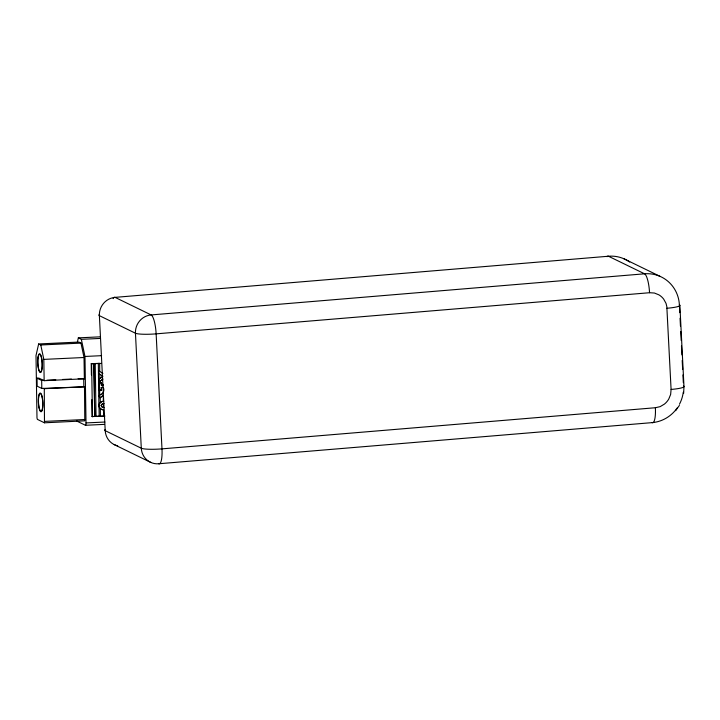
<?xml version="1.0" encoding="UTF-8"?>
<svg xmlns="http://www.w3.org/2000/svg" width="720" height="720" viewBox="0 0 720 720"><rect width="100%" height="100%" fill="white"/><g stroke="black" fill="none" stroke-linecap="round" stroke-linejoin="round"><path stroke-width="1.08" d="M98.874 405.522L100.143 408.69L103.518 410.004L103.617 416.043L104.922 415.989M101.529 401.877L101.43 401.913A4.257 4.104 -64 0 0 101.043 402.129L100.413 402.588A3.879 3.735 -64 0 0 99 405.387L99.009 405.909M104.022 407.664L102.087 407.097L101.349 405.729M683.64 393.354L683.973 386.433L679.86 305.253M98.892 405.225L98.784 395.703M38.646 343.953L36 355.581L36.99 417.942L37.359 419.355L44.487 422.811L84.798 420.84L84.483 386.802L41.796 388.458L37.17 386.199L37.044 378.198L38.871 378.108L44.154 380.682L84.357 378.801L84.024 357.507L80.973 343.107L78.849 342.072L38.646 343.953L40.77 344.988L80.973 343.107M77.382 342.117L78.345 337.86L100.539 336.825M675.621 410.697L679.365 405.441M102.24 376.902L98.919 379.296L98.901 382.095L98.856 379.269L102.924 376.254L98.766 373.68L98.721 370.863L102.879 373.41M103.5 385.011L101.358 385.119C103.059 381.555 99.054 383.922 99.864 381.312L102.969 379.08M98.901 382.095L102.537 379.548M103.473 395.667L99.927 397.692L98.712 395.559L98.343 363.402M98.838 395.622L103.455 392.985M99.864 397.665L103.293 395.703L103.338 401.301M101.853 401.733L101.727 401.67M103.077 403.803L102.69 403.83A3.402 3.276 -64 0 0 102.321 403.983L102.303 404.001A2.034 1.962 -64 0 0 101.133 405.666M102.717 403.821L102.87 403.875A3.402 3.276 -64 0 0 102.456 404.046L102.411 404.073A2.034 1.962 -64 0 0 101.259 405.729L101.349 405.774M102.285 401.571L103.086 401.265M102.15 401.508L103.203 401.328M44.487 422.811L44.28 388.683L43.623 388.368M103.077 403.695L104.058 403.578L103.608 403.614M103.689 401.229L103.761 401.175M629.73 262.062A34.173 32.913 -64 0 0 608.472 256.239L115.074 297.369A17.091 16.452 -64 0 0 99.378 315.657L105.21 430.668L141.291 448.227A17.091 2.286 -2.9 0 0 161.982 448.866L655.38 407.736L660.177 406.629L664.425 404.1A18.009 17.343 -64 0 0 668.754 399.06L670.644 394.434L671.085 389.439L666.819 306.585L666.027 303.381L663.678 299.115A18.009 17.343 -64 0 0 658.872 294.831L654.408 293.031L649.548 292.725L156.141 333.855A17.091 2.286 -2.9 0 1 135.45 333.225L99.378 315.657A17.091 2.286 -2.9 0 1 99.324 314.586M679.779 312.651L679.383 304.866A34.173 32.913 -64 0 0 644.553 273.807L151.146 314.937A17.091 16.452 -64 0 0 135.45 333.225L141.291 448.227A17.091 16.452 -64 0 0 158.706 463.761L652.104 422.631A34.173 32.913 -64 0 0 677.178 407.979M78.345 337.86L81.342 339.318L100.206 338.436M81.342 339.318L84.978 356.454L101.619 355.671M40.77 344.988L43.821 359.388L84.024 357.507M91.404 374.94L91.233 363.699L99.648 363.339L99.711 371.475M91.233 363.699L101.565 363.42M37.044 378.198L41.67 380.448L43.497 380.358M46.854 380.205L55.782 379.782M62.487 379.476L71.424 379.053M78.12 378.738L84.357 378.801M98.91 382.797L99.09 390.015L98.91 382.797L101.322 382.716M101.187 382.653L101.223 385.056L103.122 385.002M44.28 388.683L84.483 386.802M101.268 387.45L101.43 389.907L101.268 387.45L103.167 387.396M101.394 387.513L103.536 387.414M101.304 389.844L99.999 389.907C97.704 400.077 106.434 391.896 103.095 387.36M99.027 389.988L101.43 389.907M91.8 399.681L92.061 416.547L96.039 416.403L95.211 363.546M96.039 416.403L103.617 416.043M92.061 416.547L104.598 416.169M44.793 421.389L84.996 419.508M76.698 420.849A2.691 0.639 87.3 0 0 76.941 421.146L85.41 425.268A2.691 0.639 87.3 0 0 86.022 422.919L104.877 422.037M85.41 425.268L104.274 424.386M103.644 410.04L100.512 409.023M103.158 407.502L102.645 407.376A2.727 2.628 -64 0 1 102.213 407.187M659.952 276.318L623.871 258.75M114.237 444.618L151.002 462.51M98.766 373.68L98.793 370.89M99.756 374.301L99.828 378.486M100.188 397.476L100.269 402.633A3.834 3.699 -64 0 0 99.018 404.748M103.356 403.623L103.419 407.547M100.206 402.597L100.269 402.633A4.329 4.167 -64 0 1 101.223 401.913M99.027 406.656L99.171 416.25M99.054 406.791L100.368 408.897M100.413 416.16L100.323 408.861M98.928 406.413L98.874 405.909M680.058 318.213L680.454 325.998M680.733 331.56L681.183 340.452M681.471 346.014L681.921 354.906M682.2 360.468L682.65 369.369M682.938 374.922L683.334 382.707M91.62 363.888L92.457 416.745M84.978 356.454L86.022 422.919M83.7 378.477L83.826 386.487M43.821 359.388L44.154 380.682M41.67 380.448L41.796 388.458M158.706 463.761A17.091 3.996 85.2 0 0 161.982 448.866L156.141 333.855A17.091 3.996 85.2 0 0 151.146 314.937L115.074 297.369A17.091 3.996 85.2 0 0 113.121 298.629M655.38 407.736A17.091 3.996 85.2 0 1 652.104 422.631M683.505 386.046A17.091 2.286 -2.9 0 1 671.085 389.439M679.383 304.866A17.091 2.286 -2.9 0 1 666.963 308.259M649.548 292.725A17.091 3.996 85.2 0 0 644.553 273.807L608.472 256.239A17.091 3.996 85.2 0 0 607.014 256.689M105.165 429.588A17.091 2.286 -2.9 0 0 105.21 430.668A17.091 16.452 -64 0 0 117.711 445.851M683.262 392.247A34.173 32.913 -64 0 1 679.455 404.244M93.906 363.609L94.734 416.457L93.906 363.609M37.881 358.092A9.414 2.241 87.3 0 0 40.311 372.555A9.414 2.241 87.3 0 0 41.805 358.83A9.414 2.241 87.3 0 0 37.881 358.092M38.502 397.332A9.414 2.241 87.3 0 0 40.923 411.795A9.414 2.241 87.3 0 0 42.417 398.07A9.414 2.241 87.3 0 0 38.502 397.332M38.007 358.38A8.883 2.115 87.3 0 0 40.293 372.024A8.883 2.115 87.3 0 0 41.697 359.073A8.883 2.115 87.3 0 0 38.007 358.38M38.619 397.62A8.883 2.115 87.3 0 0 40.914 411.264A8.883 2.115 87.3 0 0 42.318 398.313A8.883 2.115 87.3 0 0 38.619 397.62"/></g></svg>
